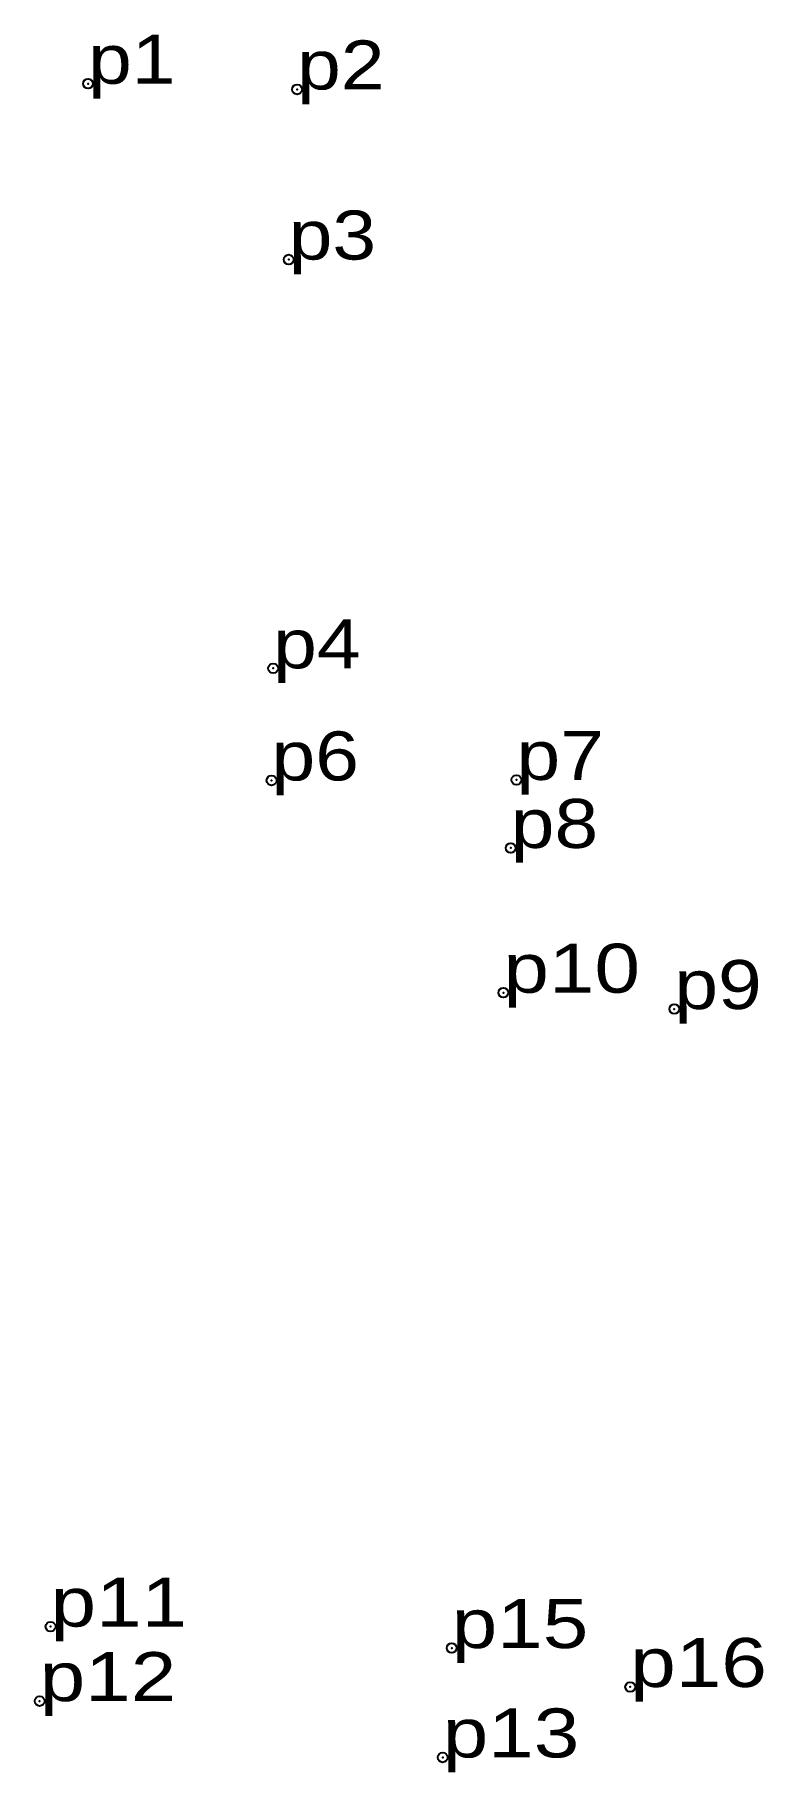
# Model space of a CAD drawing. Header units: metres. Extents: x 536829 to 549272, y 1821429 to 1839451.
# Drawn here: x 546469.2 to 546496, y 1837074.9 to 1837138.7 of the extents above.
import ezdxf

# ---------------------------------------------------------------- set-up
doc = ezdxf.new("R2010")
doc.units = ezdxf.units.M
doc.header["$LTSCALE"] = 0.72
doc.header["$PDMODE"] = 32
doc.header["$PDSIZE"] = 0.36
doc.layers.add('12', color=7, linetype='Continuous')
doc.layers.add('7', color=7, linetype='Continuous')

msp = doc.modelspace()

# ---------------------------------------------------------------- linework, layer by layer
at = {"layer": '7'}
for p in [(546471.15, 1837136.92), (546478.83, 1837136.71), (546478.52, 1837130.46), (546477.95, 1837115.44), (546477.89, 1837111.32), (546486.89, 1837111.34), (546486.68, 1837108.84), (546486.41, 1837103.52), (546492.69, 1837102.92), (546469.77, 1837080.23), (546484.51, 1837079.44), (546491.07, 1837078.01), (546469.37, 1837077.49), (546484.18, 1837075.42)]:
    msp.add_point(p, dxfattribs=at)

# ---------------------------------------------------------------- texts
at = {"layer": '12'}
for s, width, p in [('p1', 1.2, (546471.15, 1837136.92)), ('p1', 1.2, (546471.15, 1837136.92)), ('p2', 1.2, (546478.83, 1837136.71)), ('p2', 1.2, (546478.83, 1837136.71)), ('p3', 1.2, (546478.52, 1837130.46)), ('p3', 1.2, (546478.52, 1837130.46)), ('p4', 1.2, (546477.95, 1837115.44)), ('p4', 1.2, (546477.95, 1837115.44)), ('p6', 1.2, (546477.89, 1837111.32)), ('p6', 1.2, (546477.89, 1837111.32)), ('p7', 1.2, (546486.89, 1837111.34)), ('p7', 1.2, (546486.89, 1837111.34)), ('p8', 1.2, (546486.68, 1837108.84)), ('p8', 1.2, (546486.68, 1837108.84)), ('p10', 1.25, (546486.41, 1837103.52)), ('p10', 1.25, (546486.41, 1837103.52)), ('p9', 1.2, (546492.69, 1837102.92)), ('p9', 1.2, (546492.69, 1837102.92)), ('p11', 1.25, (546469.77, 1837080.23)), ('p11', 1.25, (546469.77, 1837080.23)), ('p15', 1.25, (546484.51, 1837079.44)), ('p15', 1.25, (546484.51, 1837079.44)), ('p12', 1.25, (546469.37, 1837077.49)), ('p12', 1.25, (546469.37, 1837077.49)), ('p16', 1.25, (546491.07, 1837078.01)), ('p16', 1.25, (546491.07, 1837078.01)), ('p13', 1.25, (546484.18, 1837075.42)), ('p13', 1.25, (546484.18, 1837075.42))]:
    msp.add_text(s, height=1.8, dxfattribs=dict(at, width=width)).set_placement(p)

doc.saveas('drawing.dxf')
